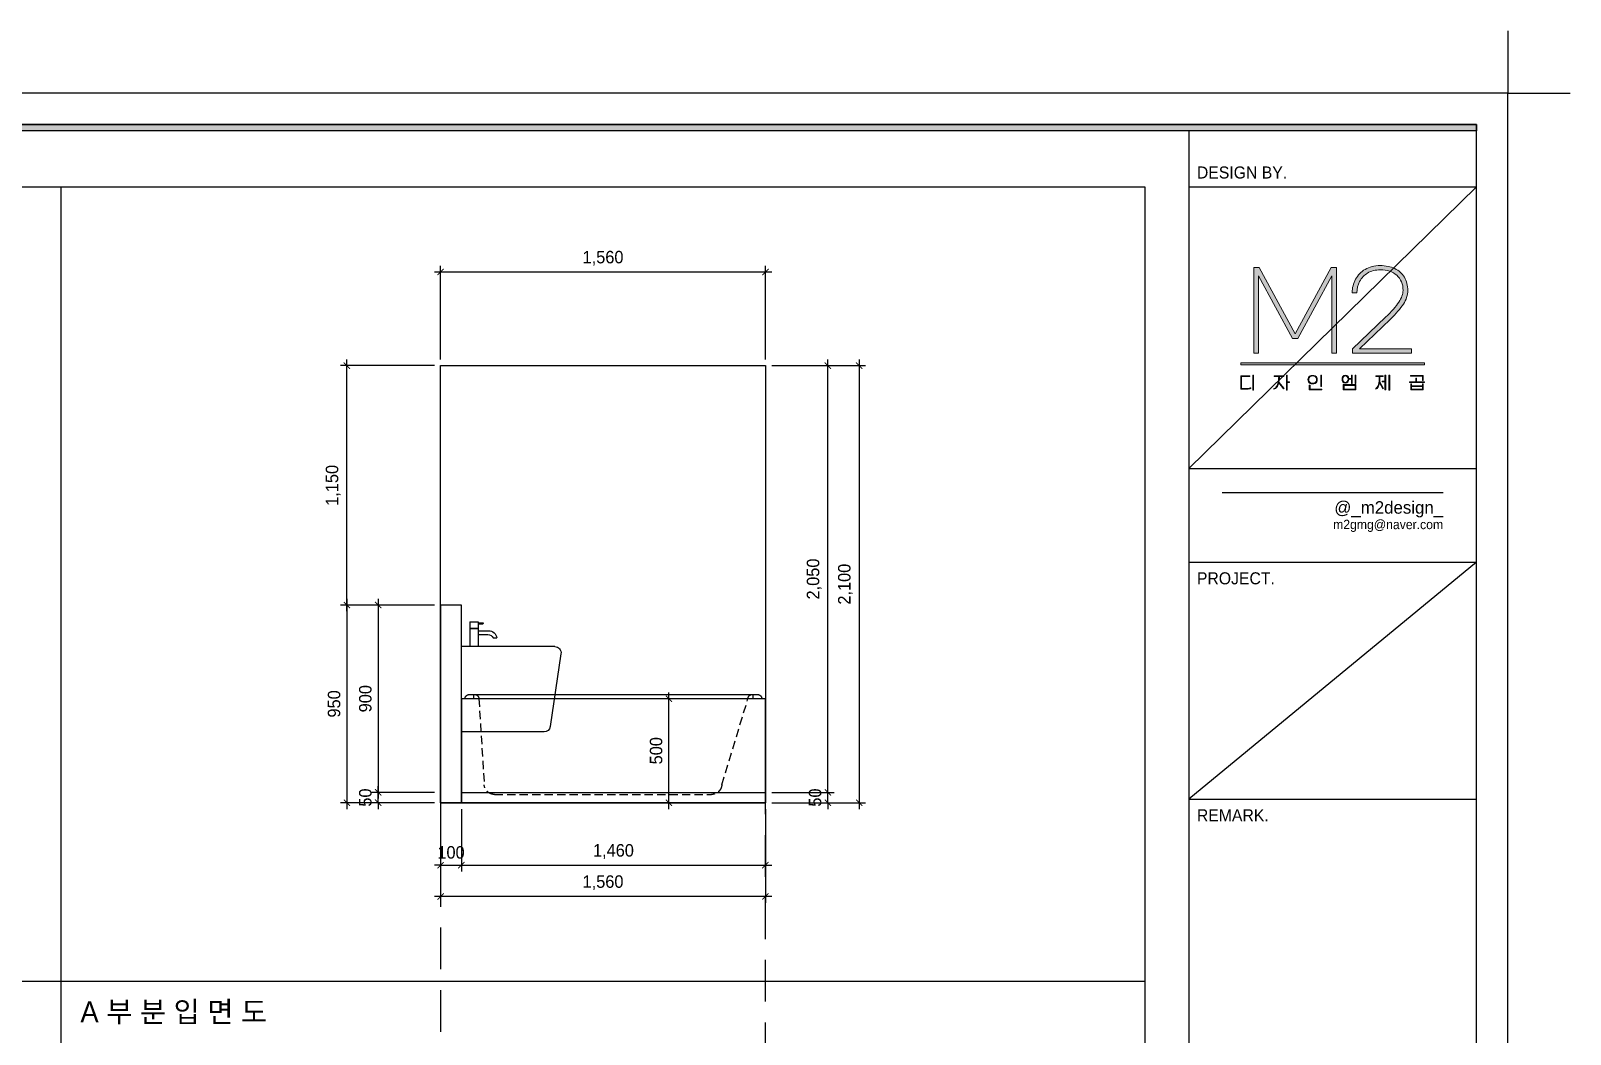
# Model space of a CAD drawing. Header units: inches. Extents: x 69359 to 144970, y -4972 to 56514.
# Drawn here: x 137577 to 144970, y 32870 to 37691 of the extents above; entities that cross this region are included whole.
import ezdxf
from ezdxf.enums import TextEntityAlignment as Align

# ---------------------------------------------------------------- set-up
doc = ezdxf.new("R2010")
doc.units = ezdxf.units.IN
doc.header["$LTSCALE"] = 50
doc.header["$MEASUREMENT"] = 0
doc.linetypes.add('DH-HID2', pattern=[1.2, 0.8, -0.4])
for name, color, linetype in [('0-ELC TEXT', 7, 'Continuous'), ('02-WAL', 2, 'Continuous'), ('03-WAL NEW', 3, 'Continuous'), ('07-DIM WAL', 5, 'Continuous'), ('_U+B808_U+C774_U+C5B4 2', 7, 'Continuous'), ('CO-BATH', 6, 'Continuous'), ('F-SYM', 7, 'Continuous'), ('FORM(YOURNAME)-1', 1, 'Continuous'), ('FORM(YOURNAME)-11', 1, 'Continuous'), ('FU', 4, 'Continuous'), ('I-ACCESSOR', 6, 'Continuous')]:
    doc.layers.add(name, color=color, linetype=linetype)
doc.styles.add('HY 울릉도 L', font='')
doc.styles.add('YOURNAME', font='HY울릉도M.TTF')
doc.styles.add('코레일둥고', font='Korail_Round_Gothic_Medium.ttf')
doc.styles.get('HY 울릉도 L').set_extended_font_data('HY울릉도L')
doc.dimstyles.new('30', dxfattribs={"dimscale": 30, "dimtxt": 2, "dimasz": 1, "dimexe": 1, "dimexo": 1, "dimgap": 1, "dimtad": 1, "dimdec": 0, "dimrnd": 0.05, "dimdsep": 46, "dimlunit": 6, "dimtxsty": 'HY 울릉도 L', "dimblk": 'ARCHTICK', "dimcen": 2.5, "dimdle": 1, "dimclrd": 133, "dimclre": 133, "dimclrt": 30, "dimadec": 0, "dimazin": 0, "dimtfac": 1, "dimtdec": 0, "dimtix": 1, "dimtmove": 2, "dimatfit": 3, "dimldrblk": 'ARCHTICK', "dimfxl": 1, "dimlwd": -1, "dimlwe": -1, "dimarcsym": 0})

# ---------------------------------------------------------------- blocks, each defined once
blk = doc.blocks.new('block 34')
at = {"layer": '_U+B808_U+C774_U+C5B4 2'}
h = blk.add_hatch(color=35, dxfattribs=at)
h.dxf.hatch_style = 2
edge = h.paths.add_edge_path()
edge.add_spline(control_points=[(704.68, -105.78), (705.57, -106.21), (706.25, -106.83), (706.73, -107.63), (707.21, -108.43), (707.45, -109.38), (707.45, -110.46), (707.45, -111.43), (707.14, -112.39), (706.53, -113.34), (705.92, -114.29), (704.98, -115.38), (703.7, -116.62), (703.7, -116.62), (697.12, -122.91), (697.12, -122.91), (697.12, -122.91), (708.26, -122.91), (708.26, -122.91), (708.26, -122.91), (708.26, -123.82), (708.26, -123.82), (708.26, -123.82), (695.66, -123.82), (695.66, -123.82), (695.66, -123.82), (695.66, -122.91), (695.66, -122.91), (695.66, -122.91), (702.73, -116.15), (702.73, -116.15), (703.99, -114.93), (704.93, -113.86), (705.54, -112.95), (706.15, -112.03), (706.45, -111.2), (706.45, -110.46), (706.45, -109.07), (706.01, -107.98), (705.12, -107.2), (704.23, -106.42), (703.05, -106.03), (701.57, -106.03), (700.53, -106.03), (699.64, -106.26), (698.89, -106.71), (698.15, -107.15), (697.57, -107.75), (697.18, -108.5), (696.79, -109.25), (696.59, -110.06), (696.59, -110.94), (696.59, -110.94), (695.59, -110.94), (695.59, -110.94), (695.59, -109.89), (695.83, -108.93), (696.3, -108.05), (696.77, -107.17), (697.46, -106.46), (698.36, -105.93), (699.26, -105.4), (700.33, -105.13), (701.57, -105.13), (702.76, -105.13), (703.79, -105.35), (704.68, -105.78)], knot_values=[0, 0, 0, 0, 1, 1, 1, 2, 2, 2, 3, 3, 3, 4, 4, 4, 5, 5, 5, 6, 6, 6, 7, 7, 7, 8, 8, 8, 9, 9, 9, 10, 10, 10, 11, 11, 11, 12, 12, 12, 13, 13, 13, 14, 14, 14, 15, 15, 15, 16, 16, 16, 17, 17, 17, 18, 18, 18, 19, 19, 19, 20, 20, 20, 21, 21, 21, 22, 22, 22, 22], degree=3, periodic=0)
h = blk.add_hatch(color=35, dxfattribs=at)
h.dxf.hatch_style = 2
h.paths.add_polyline_path([(674.6, -105.53), (675.73, -105.53), (683.42, -119.69), (691.1, -105.53), (692.22, -105.53), (692.22, -123.82), (691.22, -123.82), (691.22, -107.31), (683.97, -120.67), (682.84, -120.67), (675.59, -107.31), (675.59, -123.82), (674.6, -123.82)])
at = {"layer": '_U+B808_U+C774_U+C5B4 2', "lineweight": 0}
blk.add_lwpolyline([(674.6, -105.53), (675.73, -105.53), (683.42, -119.69), (691.1, -105.53), (692.22, -105.53), (692.22, -123.82), (691.22, -123.82), (691.22, -107.31), (683.97, -120.67), (682.84, -120.67), (675.59, -107.31), (675.59, -123.82), (674.6, -123.82), (674.6, -105.53)], dxfattribs=at)
blk.add_open_spline([(704.68, -105.78), (705.57, -106.21), (706.25, -106.83), (706.73, -107.63), (707.21, -108.43), (707.45, -109.38), (707.45, -110.46), (707.45, -111.43), (707.14, -112.39), (706.53, -113.34), (705.92, -114.29), (704.98, -115.38), (703.7, -116.62), (703.7, -116.62), (697.12, -122.91), (697.12, -122.91), (697.12, -122.91), (708.26, -122.91), (708.26, -122.91), (708.26, -122.91), (708.26, -123.82), (708.26, -123.82), (708.26, -123.82), (695.66, -123.82), (695.66, -123.82), (695.66, -123.82), (695.66, -122.91), (695.66, -122.91), (695.66, -122.91), (702.73, -116.15), (702.73, -116.15), (703.99, -114.93), (704.93, -113.86), (705.54, -112.95), (706.15, -112.03), (706.45, -111.2), (706.45, -110.46), (706.45, -109.07), (706.01, -107.98), (705.12, -107.2), (704.23, -106.42), (703.05, -106.03), (701.57, -106.03), (700.53, -106.03), (699.64, -106.26), (698.89, -106.71), (698.15, -107.15), (697.57, -107.75), (697.18, -108.5), (696.79, -109.25), (696.59, -110.06), (696.59, -110.94), (696.59, -110.94), (695.59, -110.94), (695.59, -110.94), (695.59, -109.89), (695.83, -108.93), (696.3, -108.05), (696.77, -107.17), (697.46, -106.46), (698.36, -105.93), (699.26, -105.4), (700.33, -105.13), (701.57, -105.13), (702.76, -105.13), (703.79, -105.35), (704.68, -105.78)], degree=3, knots=[0, 0, 0, 0, 1, 1, 1, 2, 2, 2, 3, 3, 3, 4, 4, 4, 5, 5, 5, 6, 6, 6, 7, 7, 7, 8, 8, 8, 9, 9, 9, 10, 10, 10, 11, 11, 11, 12, 12, 12, 13, 13, 13, 14, 14, 14, 15, 15, 15, 16, 16, 16, 17, 17, 17, 18, 18, 18, 19, 19, 19, 20, 20, 20, 21, 21, 21, 22, 22, 22, 22], dxfattribs=at)
blk = doc.blocks.new('block 35')
at = {"layer": '_U+B808_U+C774_U+C5B4 2'}
h = blk.add_hatch(color=35, dxfattribs=at)
h.dxf.hatch_style = 2
edge = h.paths.add_edge_path()
edge.add_spline(control_points=[(673.72, -128.8), (673.72, -128.8), (672, -128.8), (672, -128.8), (672, -128.8), (672, -131.36), (672, -131.36), (672, -131.36), (673.14, -131.36), (673.14, -131.36), (673.29, -131.36), (673.44, -131.34), (673.6, -131.31), (673.75, -131.28), (673.88, -131.24), (673.98, -131.2), (673.98, -131.2), (673.98, -131.35), (673.98, -131.35), (673.88, -131.4), (673.75, -131.44), (673.6, -131.47), (673.45, -131.49), (673.3, -131.51), (673.14, -131.51), (673.14, -131.51), (671.83, -131.51), (671.83, -131.51), (671.83, -131.51), (671.83, -128.65), (671.83, -128.65), (671.83, -128.65), (673.72, -128.65), (673.72, -128.65), (673.72, -128.65), (673.72, -128.8), (673.72, -128.8)], knot_values=[0, 0, 0, 0, 1, 1, 1, 2, 2, 2, 3, 3, 3, 4, 4, 4, 5, 5, 5, 6, 6, 6, 7, 7, 7, 8, 8, 8, 9, 9, 9, 10, 10, 10, 11, 11, 11, 12, 12, 12, 12], degree=3, periodic=0)
h.paths.add_polyline_path([(674.54, -131.73), (674.38, -131.74), (674.38, -128.5), (674.54, -128.5)])
h = blk.add_hatch(color=35, dxfattribs=at)
h.dxf.hatch_style = 2
edge = h.paths.add_edge_path()
edge.add_spline(control_points=[(679.96, -130.01), (679.96, -130.01), (681.09, -131.37), (681.09, -131.37), (681.09, -131.37), (680.96, -131.47), (680.96, -131.47), (680.96, -131.47), (679.92, -130.19), (679.92, -130.19), (679.82, -130.57), (679.69, -130.87), (679.52, -131.09), (679.35, -131.32), (679.14, -131.46), (678.9, -131.51), (678.9, -131.51), (678.9, -131.36), (678.9, -131.36), (679.11, -131.3), (679.3, -131.16), (679.45, -130.93), (679.6, -130.7), (679.71, -130.39), (679.79, -130.03), (679.86, -129.66), (679.91, -129.25), (679.91, -128.8), (679.91, -128.8), (678.97, -128.8), (678.97, -128.8), (678.97, -128.8), (678.97, -128.65), (678.97, -128.65), (678.97, -128.65), (681, -128.65), (681, -128.65), (681, -128.65), (681, -128.8), (681, -128.8), (681, -128.8), (680.07, -128.8), (680.07, -128.8), (680.06, -129.26), (680.03, -129.66), (679.96, -130.01)], knot_values=[0, 0, 0, 0, 1, 1, 1, 2, 2, 2, 3, 3, 3, 4, 4, 4, 5, 5, 5, 6, 6, 6, 7, 7, 7, 8, 8, 8, 9, 9, 9, 10, 10, 10, 11, 11, 11, 12, 12, 12, 13, 13, 13, 14, 14, 14, 15, 15, 15, 15], degree=3, periodic=0)
h.paths.add_polyline_path([(682.21, -130.06), (681.69, -130.06), (681.69, -131.73), (681.54, -131.73), (681.54, -128.5), (681.69, -128.5), (681.69, -129.92), (682.21, -129.92)])
h = blk.add_hatch(color=35, dxfattribs=at)
h.dxf.hatch_style = 2
edge = h.paths.add_edge_path()
edge.add_spline(control_points=[(687.69, -128.68), (687.84, -128.76), (687.95, -128.87), (688.03, -129.01), (688.11, -129.15), (688.15, -129.3), (688.15, -129.47), (688.15, -129.64), (688.11, -129.8), (688.03, -129.94), (687.95, -130.08), (687.84, -130.19), (687.69, -130.27), (687.54, -130.35), (687.36, -130.39), (687.15, -130.39), (686.95, -130.39), (686.77, -130.35), (686.62, -130.27), (686.47, -130.19), (686.36, -130.08), (686.28, -129.94), (686.2, -129.8), (686.16, -129.64), (686.16, -129.47), (686.16, -129.3), (686.2, -129.15), (686.28, -129.01), (686.36, -128.87), (686.47, -128.76), (686.62, -128.68), (686.77, -128.6), (686.95, -128.56), (687.15, -128.56), (687.36, -128.56), (687.54, -128.6), (687.69, -128.68)], knot_values=[0, 0, 0, 0, 1, 1, 1, 2, 2, 2, 3, 3, 3, 4, 4, 4, 5, 5, 5, 6, 6, 6, 7, 7, 7, 8, 8, 8, 9, 9, 9, 10, 10, 10, 11, 11, 11, 12, 12, 12, 12], degree=3, periodic=0)
edge = h.paths.add_edge_path()
edge.add_spline(control_points=[(686.72, -128.79), (686.59, -128.86), (686.49, -128.95), (686.43, -129.07), (686.36, -129.18), (686.32, -129.32), (686.32, -129.47), (686.32, -129.63), (686.36, -129.76), (686.43, -129.88), (686.49, -130), (686.59, -130.09), (686.72, -130.15), (686.84, -130.22), (686.99, -130.25), (687.15, -130.25), (687.32, -130.25), (687.46, -130.22), (687.59, -130.15), (687.72, -130.09), (687.81, -130), (687.88, -129.88), (687.95, -129.76), (687.98, -129.63), (687.98, -129.47), (687.98, -129.32), (687.95, -129.18), (687.88, -129.07), (687.81, -128.95), (687.72, -128.86), (687.59, -128.79), (687.46, -128.73), (687.32, -128.7), (687.15, -128.7), (686.99, -128.7), (686.84, -128.73), (686.72, -128.79)], knot_values=[0, 0, 0, 0, 1, 1, 1, 2, 2, 2, 3, 3, 3, 4, 4, 4, 5, 5, 5, 6, 6, 6, 7, 7, 7, 8, 8, 8, 9, 9, 9, 10, 10, 10, 11, 11, 11, 12, 12, 12, 12], degree=3, periodic=0)
h.paths.add_polyline_path([(686.6, -131.51), (689.15, -131.51), (689.15, -131.66), (686.44, -131.66), (686.44, -130.66), (686.6, -130.66)])
h.paths.add_polyline_path([(689.03, -130.91), (688.87, -130.91), (688.87, -128.5), (689.03, -128.5)])
h = blk.add_hatch(color=35, dxfattribs=at)
h.dxf.hatch_style = 2
edge = h.paths.add_edge_path()
edge.add_spline(control_points=[(694.67, -130), (694.55, -130.16), (694.37, -130.23), (694.14, -130.23), (693.91, -130.23), (693.73, -130.16), (693.61, -130), (693.48, -129.84), (693.42, -129.64), (693.42, -129.39), (693.42, -129.14), (693.48, -128.94), (693.61, -128.78), (693.73, -128.62), (693.91, -128.54), (694.14, -128.54), (694.35, -128.54), (694.51, -128.61), (694.63, -128.74), (694.75, -128.87), (694.83, -129.04), (694.85, -129.25), (694.85, -129.25), (695.45, -129.25), (695.45, -129.25), (695.45, -129.25), (695.45, -128.52), (695.45, -128.52), (695.45, -128.52), (695.61, -128.52), (695.61, -128.52), (695.61, -128.52), (695.61, -130.29), (695.61, -130.29), (695.61, -130.29), (695.45, -130.29), (695.45, -130.29), (695.45, -130.29), (695.45, -129.4), (695.45, -129.4), (695.45, -129.4), (694.86, -129.4), (694.86, -129.4), (694.85, -129.64), (694.79, -129.85), (694.67, -130)], knot_values=[0, 0, 0, 0, 1, 1, 1, 2, 2, 2, 3, 3, 3, 4, 4, 4, 5, 5, 5, 6, 6, 6, 7, 7, 7, 8, 8, 8, 9, 9, 9, 10, 10, 10, 11, 11, 11, 12, 12, 12, 13, 13, 13, 14, 14, 14, 15, 15, 15, 15], degree=3, periodic=0)
edge = h.paths.add_edge_path()
edge.add_spline(control_points=[(693.73, -129.9), (693.83, -130.03), (693.97, -130.09), (694.14, -130.09), (694.31, -130.09), (694.45, -130.03), (694.55, -129.9), (694.65, -129.78), (694.7, -129.61), (694.7, -129.39), (694.7, -129.17), (694.65, -129), (694.55, -128.87), (694.45, -128.75), (694.31, -128.69), (694.14, -128.69), (693.97, -128.69), (693.83, -128.75), (693.73, -128.87), (693.63, -129), (693.58, -129.17), (693.58, -129.39), (693.58, -129.61), (693.63, -129.78), (693.73, -129.9)], knot_values=[0, 0, 0, 0, 1, 1, 1, 2, 2, 2, 3, 3, 3, 4, 4, 4, 5, 5, 5, 6, 6, 6, 7, 7, 7, 8, 8, 8, 8], degree=3, periodic=0)
h.paths.add_polyline_path([(693.69, -130.55), (696.36, -130.55), (696.36, -131.66), (693.69, -131.66)])
h.paths.add_polyline_path([(693.85, -131.51), (696.2, -131.51), (696.2, -130.7), (693.85, -130.7)])
h.paths.add_polyline_path([(696.36, -128.5), (696.36, -130.32), (696.2, -130.32), (696.2, -128.5)])
h = blk.add_hatch(color=35, dxfattribs=at)
h.dxf.hatch_style = 2
edge = h.paths.add_edge_path()
edge.add_spline(control_points=[(701.46, -129.93), (701.46, -129.93), (702.28, -131.39), (702.28, -131.39), (702.28, -131.39), (702.15, -131.47), (702.15, -131.47), (702.15, -131.47), (701.43, -130.17), (701.43, -130.17), (701.3, -130.94), (701.03, -131.39), (700.63, -131.51), (700.63, -131.51), (700.63, -131.35), (700.63, -131.35), (700.88, -131.26), (701.06, -130.99), (701.18, -130.55), (701.3, -130.1), (701.37, -129.52), (701.37, -128.8), (701.37, -128.8), (700.67, -128.8), (700.67, -128.8), (700.67, -128.8), (700.67, -128.65), (700.67, -128.65), (700.67, -128.65), (702.19, -128.65), (702.19, -128.65), (702.19, -128.65), (702.19, -128.8), (702.19, -128.8), (702.19, -128.8), (701.53, -128.8), (701.53, -128.8), (701.52, -129.25), (701.5, -129.63), (701.46, -129.93)], knot_values=[0, 0, 0, 0, 1, 1, 1, 2, 2, 2, 3, 3, 3, 4, 4, 4, 5, 5, 5, 6, 6, 6, 7, 7, 7, 8, 8, 8, 9, 9, 9, 10, 10, 10, 11, 11, 11, 12, 12, 12, 13, 13, 13, 13], degree=3, periodic=0)
h.paths.add_polyline_path([(702.59, -128.52), (702.75, -128.52), (702.75, -131.68), (702.59, -131.68), (702.59, -129.95), (702, -129.95), (702, -129.8), (702.59, -129.8)])
h.paths.add_polyline_path([(703.61, -128.5), (703.61, -131.73), (703.45, -131.73), (703.45, -128.5)])
h = blk.add_hatch(color=35, dxfattribs=at)
h.dxf.hatch_style = 2
h.paths.add_polyline_path([(711.02, -129.93), (711.02, -130.07), (707.82, -130.07), (707.82, -129.93), (709.16, -129.93), (709.16, -129.2), (709.32, -129.2), (709.32, -129.93)])
h.paths.add_polyline_path([(710.61, -128.72), (708.07, -128.72), (708.07, -128.57), (710.77, -128.57), (710.77, -129.64), (710.61, -129.64)])
h.paths.add_polyline_path([(710.61, -130.36), (710.77, -130.36), (710.77, -131.66), (708.08, -131.66), (708.08, -130.36), (708.24, -130.36), (708.24, -130.83), (710.61, -130.83)])
h.paths.add_polyline_path([(710.61, -131.52), (710.61, -130.97), (708.24, -130.97), (708.24, -131.52)])
at = {"layer": '_U+B808_U+C774_U+C5B4 2', "lineweight": 0}
for points in [[(674.54, -131.73), (674.38, -131.74), (674.38, -128.5), (674.54, -128.5), (674.54, -131.73)], [(682.21, -130.06), (681.69, -130.06), (681.69, -131.73), (681.54, -131.73), (681.54, -128.5), (681.69, -128.5), (681.69, -129.92), (682.21, -129.92), (682.21, -130.06)], [(686.6, -131.51), (689.15, -131.51), (689.15, -131.66), (686.44, -131.66), (686.44, -130.66), (686.6, -130.66), (686.6, -131.51)], [(689.03, -130.91), (688.87, -130.91), (688.87, -128.5), (689.03, -128.5), (689.03, -130.91)], [(693.69, -130.55), (696.36, -130.55), (696.36, -131.66), (693.69, -131.66), (693.69, -130.55)], [(693.85, -131.51), (696.2, -131.51), (696.2, -130.7), (693.85, -130.7), (693.85, -131.51)], [(696.36, -128.5), (696.36, -130.32), (696.2, -130.32), (696.2, -128.5), (696.36, -128.5)], [(702.59, -128.52), (702.75, -128.52), (702.75, -131.68), (702.59, -131.68), (702.59, -129.95), (702, -129.95), (702, -129.8), (702.59, -129.8), (702.59, -128.52)], [(703.61, -128.5), (703.61, -131.73), (703.45, -131.73), (703.45, -128.5), (703.61, -128.5)], [(711.02, -129.93), (711.02, -130.07), (707.82, -130.07), (707.82, -129.93), (709.16, -129.93), (709.16, -129.2), (709.32, -129.2), (709.32, -129.93), (711.02, -129.93)], [(710.61, -128.72), (708.07, -128.72), (708.07, -128.57), (710.77, -128.57), (710.77, -129.64), (710.61, -129.64), (710.61, -128.72)], [(710.61, -130.36), (710.77, -130.36), (710.77, -131.66), (708.08, -131.66), (708.08, -130.36), (708.24, -130.36), (708.24, -130.83), (710.61, -130.83), (710.61, -130.36)], [(710.61, -131.52), (710.61, -130.97), (708.24, -130.97), (708.24, -131.52), (710.61, -131.52)]]:
    blk.add_lwpolyline(points, dxfattribs=at)
for points, knots in [([(673.72, -128.8), (673.72, -128.8), (672, -128.8), (672, -128.8), (672, -128.8), (672, -131.36), (672, -131.36), (672, -131.36), (673.14, -131.36), (673.14, -131.36), (673.29, -131.36), (673.44, -131.34), (673.6, -131.31), (673.75, -131.28), (673.88, -131.24), (673.98, -131.2), (673.98, -131.2), (673.98, -131.35), (673.98, -131.35), (673.88, -131.4), (673.75, -131.44), (673.6, -131.47), (673.45, -131.49), (673.3, -131.51), (673.14, -131.51), (673.14, -131.51), (671.83, -131.51), (671.83, -131.51), (671.83, -131.51), (671.83, -128.65), (671.83, -128.65), (671.83, -128.65), (673.72, -128.65), (673.72, -128.65), (673.72, -128.65), (673.72, -128.8), (673.72, -128.8)], [0, 0, 0, 0, 1, 1, 1, 2, 2, 2, 3, 3, 3, 4, 4, 4, 5, 5, 5, 6, 6, 6, 7, 7, 7, 8, 8, 8, 9, 9, 9, 10, 10, 10, 11, 11, 11, 12, 12, 12, 12]), ([(679.96, -130.01), (679.96, -130.01), (681.09, -131.37), (681.09, -131.37), (681.09, -131.37), (680.96, -131.47), (680.96, -131.47), (680.96, -131.47), (679.92, -130.19), (679.92, -130.19), (679.82, -130.57), (679.69, -130.87), (679.52, -131.09), (679.35, -131.32), (679.14, -131.46), (678.9, -131.51), (678.9, -131.51), (678.9, -131.36), (678.9, -131.36), (679.11, -131.3), (679.3, -131.16), (679.45, -130.93), (679.6, -130.7), (679.71, -130.39), (679.79, -130.03), (679.86, -129.66), (679.91, -129.25), (679.91, -128.8), (679.91, -128.8), (678.97, -128.8), (678.97, -128.8), (678.97, -128.8), (678.97, -128.65), (678.97, -128.65), (678.97, -128.65), (681, -128.65), (681, -128.65), (681, -128.65), (681, -128.8), (681, -128.8), (681, -128.8), (680.07, -128.8), (680.07, -128.8), (680.06, -129.26), (680.03, -129.66), (679.96, -130.01)], [0, 0, 0, 0, 1, 1, 1, 2, 2, 2, 3, 3, 3, 4, 4, 4, 5, 5, 5, 6, 6, 6, 7, 7, 7, 8, 8, 8, 9, 9, 9, 10, 10, 10, 11, 11, 11, 12, 12, 12, 13, 13, 13, 14, 14, 14, 15, 15, 15, 15]), ([(687.69, -128.68), (687.84, -128.76), (687.95, -128.87), (688.03, -129.01), (688.11, -129.15), (688.15, -129.3), (688.15, -129.47), (688.15, -129.64), (688.11, -129.8), (688.03, -129.94), (687.95, -130.08), (687.84, -130.19), (687.69, -130.27), (687.54, -130.35), (687.36, -130.39), (687.15, -130.39), (686.95, -130.39), (686.77, -130.35), (686.62, -130.27), (686.47, -130.19), (686.36, -130.08), (686.28, -129.94), (686.2, -129.8), (686.16, -129.64), (686.16, -129.47), (686.16, -129.3), (686.2, -129.15), (686.28, -129.01), (686.36, -128.87), (686.47, -128.76), (686.62, -128.68), (686.77, -128.6), (686.95, -128.56), (687.15, -128.56), (687.36, -128.56), (687.54, -128.6), (687.69, -128.68)], [0, 0, 0, 0, 1, 1, 1, 2, 2, 2, 3, 3, 3, 4, 4, 4, 5, 5, 5, 6, 6, 6, 7, 7, 7, 8, 8, 8, 9, 9, 9, 10, 10, 10, 11, 11, 11, 12, 12, 12, 12]), ([(686.72, -128.79), (686.59, -128.86), (686.49, -128.95), (686.43, -129.07), (686.36, -129.18), (686.32, -129.32), (686.32, -129.47), (686.32, -129.63), (686.36, -129.76), (686.43, -129.88), (686.49, -130), (686.59, -130.09), (686.72, -130.15), (686.84, -130.22), (686.99, -130.25), (687.15, -130.25), (687.32, -130.25), (687.46, -130.22), (687.59, -130.15), (687.72, -130.09), (687.81, -130), (687.88, -129.88), (687.95, -129.76), (687.98, -129.63), (687.98, -129.47), (687.98, -129.32), (687.95, -129.18), (687.88, -129.07), (687.81, -128.95), (687.72, -128.86), (687.59, -128.79), (687.46, -128.73), (687.32, -128.7), (687.15, -128.7), (686.99, -128.7), (686.84, -128.73), (686.72, -128.79)], [0, 0, 0, 0, 1, 1, 1, 2, 2, 2, 3, 3, 3, 4, 4, 4, 5, 5, 5, 6, 6, 6, 7, 7, 7, 8, 8, 8, 9, 9, 9, 10, 10, 10, 11, 11, 11, 12, 12, 12, 12]), ([(694.67, -130), (694.55, -130.16), (694.37, -130.23), (694.14, -130.23), (693.91, -130.23), (693.73, -130.16), (693.61, -130), (693.48, -129.84), (693.42, -129.64), (693.42, -129.39), (693.42, -129.14), (693.48, -128.94), (693.61, -128.78), (693.73, -128.62), (693.91, -128.54), (694.14, -128.54), (694.35, -128.54), (694.51, -128.61), (694.63, -128.74), (694.75, -128.87), (694.83, -129.04), (694.85, -129.25), (694.85, -129.25), (695.45, -129.25), (695.45, -129.25), (695.45, -129.25), (695.45, -128.52), (695.45, -128.52), (695.45, -128.52), (695.61, -128.52), (695.61, -128.52), (695.61, -128.52), (695.61, -130.29), (695.61, -130.29), (695.61, -130.29), (695.45, -130.29), (695.45, -130.29), (695.45, -130.29), (695.45, -129.4), (695.45, -129.4), (695.45, -129.4), (694.86, -129.4), (694.86, -129.4), (694.85, -129.64), (694.79, -129.85), (694.67, -130)], [0, 0, 0, 0, 1, 1, 1, 2, 2, 2, 3, 3, 3, 4, 4, 4, 5, 5, 5, 6, 6, 6, 7, 7, 7, 8, 8, 8, 9, 9, 9, 10, 10, 10, 11, 11, 11, 12, 12, 12, 13, 13, 13, 14, 14, 14, 15, 15, 15, 15]), ([(693.73, -129.9), (693.83, -130.03), (693.97, -130.09), (694.14, -130.09), (694.31, -130.09), (694.45, -130.03), (694.55, -129.9), (694.65, -129.78), (694.7, -129.61), (694.7, -129.39), (694.7, -129.17), (694.65, -129), (694.55, -128.87), (694.45, -128.75), (694.31, -128.69), (694.14, -128.69), (693.97, -128.69), (693.83, -128.75), (693.73, -128.87), (693.63, -129), (693.58, -129.17), (693.58, -129.39), (693.58, -129.61), (693.63, -129.78), (693.73, -129.9)], [0, 0, 0, 0, 1, 1, 1, 2, 2, 2, 3, 3, 3, 4, 4, 4, 5, 5, 5, 6, 6, 6, 7, 7, 7, 8, 8, 8, 8]), ([(701.46, -129.93), (701.46, -129.93), (702.28, -131.39), (702.28, -131.39), (702.28, -131.39), (702.15, -131.47), (702.15, -131.47), (702.15, -131.47), (701.43, -130.17), (701.43, -130.17), (701.3, -130.94), (701.03, -131.39), (700.63, -131.51), (700.63, -131.51), (700.63, -131.35), (700.63, -131.35), (700.88, -131.26), (701.06, -130.99), (701.18, -130.55), (701.3, -130.1), (701.37, -129.52), (701.37, -128.8), (701.37, -128.8), (700.67, -128.8), (700.67, -128.8), (700.67, -128.8), (700.67, -128.65), (700.67, -128.65), (700.67, -128.65), (702.19, -128.65), (702.19, -128.65), (702.19, -128.65), (702.19, -128.8), (702.19, -128.8), (702.19, -128.8), (701.53, -128.8), (701.53, -128.8), (701.52, -129.25), (701.5, -129.63), (701.46, -129.93)], [0, 0, 0, 0, 1, 1, 1, 2, 2, 2, 3, 3, 3, 4, 4, 4, 5, 5, 5, 6, 6, 6, 7, 7, 7, 8, 8, 8, 9, 9, 9, 10, 10, 10, 11, 11, 11, 12, 12, 12, 13, 13, 13, 13])]:
    blk.add_open_spline(points, degree=3, knots=knots, dxfattribs=at)
blk = doc.blocks.new('block 33')
at = {"layer": '_U+B808_U+C774_U+C5B4 2'}
for name in ['block 34', 'block 35']:
    blk.add_blockref(name, (0, 0), dxfattribs=at)
blk = doc.blocks.new('block 32')
at = {"layer": '_U+B808_U+C774_U+C5B4 2'}
h = blk.add_hatch(color=35, dxfattribs=at)
h.dxf.hatch_style = 2
h.paths.add_polyline_path([(711.02, -126.32), (671.83, -126.32), (671.83, -125.91), (711.02, -125.91)])
at = {"layer": '_U+B808_U+C774_U+C5B4 2', "lineweight": 0}
blk.add_lwpolyline([(711.02, -126.32), (671.83, -126.32), (671.83, -125.91), (711.02, -125.91), (711.02, -126.32)], dxfattribs=at)
at = {"layer": '_U+B808_U+C774_U+C5B4 2'}
blk.add_blockref('block 33', (0, 0), dxfattribs=at)
blk = doc.blocks.new('FORM-ELEVATION')
at = {"layer": 'FORM(YOURNAME)-11'}
h = blk.add_hatch(color=256, dxfattribs=at)
h.dxf.hatch_style = 1
h.paths.add_polyline_path([(-10309, 35708), (71691, 35708), (71691, 35508), (-10309, 35508)])
h.paths.add_polyline_path([(-10309, -21492), (71691, -21492), (71691, -21692), (-10309, -21692)])
at = {"layer": 'Defpoints', "color": 158}
for p, q in [((62481, 35508), (62481, -21492)), ((62481, 33708), (71691, 33708)), ((62481, 24686), (71691, 33708)), ((62481, 24686), (71691, 24686)), ((71691, 21686), (62481, 14097))]:
    blk.add_line(p, q, dxfattribs=at)
at = {"layer": 'Defpoints', "color": 1}
blk.add_lwpolyline([(72691, 38708), (72691, 36708), (74691, 36708)], dxfattribs=at)
at = {"layer": 'Defpoints', "color": 158}
for points in [[(-10309, -21692), (71691, -21692), (71691, 35708), (-10309, 35708)], [(-8309, 33708), (61071, 33708), (61071, -19692), (-8309, -19692)]]:
    blk.add_lwpolyline(points, close=True, dxfattribs=at)
at = {"layer": 'FORM(YOURNAME)-11', "color": 251}
blk.add_line((63550, 23916), (70622, 23916), dxfattribs=at)
at = {"layer": 'FORM(YOURNAME)-11', "color": 14}
for p, q in [((62481, 21686), (71691, 21686)), ((62481, 14097), (71691, 14097))]:
    blk.add_line(p, q, dxfattribs=at)
at = {"layer": 'FORM(YOURNAME)-11', "color": 250}
blk.add_lwpolyline([(-11309, -22692), (72691, -22692), (72691, 36708), (-11309, 36708)], close=True, dxfattribs=at)
at = {"layer": 'FORM(YOURNAME)-11'}
blk.add_lwpolyline([(-10309, 35708), (71691, 35708), (71691, 35508), (-10309, 35508)], close=True, dxfattribs=at)
at = {"layer": '_U+B808_U+C774_U+C5B4 2', "xscale": 150, "yscale": 150, "zscale": 150}
blk.add_blockref('block 32', (-36628, 46957), dxfattribs=at)
at = {"layer": 'FORM(YOURNAME)-11', "color": 14, "style": 'YOURNAME'}
for s, p in [('DESIGN BY.', (62739, 34170)), ('PROJECT.', (62739, 21172)), ('REMARK.', (62739, 13582))]:
    blk.add_text(s, height=386.1, dxfattribs=at).set_placement(p, align=Align.MIDDLE_LEFT)
for s, height, width, p in [('@_m2design_', 400, 1.03, (70622, 23242)), ('m2gmg@naver.com', 300, 0.995, (70622, 22747))]:
    blk.add_text(s, height=height, dxfattribs=dict(at, width=width)).set_placement(p, align=Align.RIGHT)
at = {"layer": 'FORM(YOURNAME)-11', "color": 3, "style": 'YOURNAME'}
for tag, height, p in [('1', 450, (71041, -1219)), ('2', 450, (71041, -1863)), ('3', 450, (71041, -3150)), ('4', 450, (71041, -5081)), ('5', 515, (71041, -7398)), ('6', 515, (71041, -9650)), ('7', 515, (71041, -11903)), ('8', 515, (71041, -14155)), ('9', 515, (71041, -16408)), ('10', 515, (66791, -18596)), ('11', 515, (71041, -18660)), ('12', 515, (66791, -20848)), ('13', 515, (71041, -20848))]:
    blk.add_attdef(tag, text='', height=height, dxfattribs=at).set_placement(p, align=Align.MIDDLE_RIGHT)
blk = doc.blocks.new('A$C581A38BE')
at = {"layer": 'I-ACCESSOR'}
for p, q in [((378.3, 973), (378.3, 972)), ((403.3, 975), (380.3, 975)), ((403.3, 970), (380.3, 970)), ((443.3, 979), (403.3, 979)), ((403.3, 979), (403.3, 949.5)), ((443.3, 979), (443.3, 949.5)), ((330.8, 902), (312.7, 902)), ((403.3, 936.5), (352.3, 936.5)), ((403.3, 918.5), (355.7, 918.5)), ((443.3, 949.5), (403.3, 949.5)), ((443.3, 946.5), (403.3, 946.5)), ((403.3, 946.5), (403.3, 859)), ((405.3, 949.5), (405.3, 946.5)), ((441.3, 949.5), (441.3, 946.5)), ((443.3, 946.5), (443.3, 859)), ((5, 825.7), (56.2, 475.7)), ((34.7, 860), (483, 860)), ((483, 450), (483, 860)), ((85.9, 450), (483, 450))]:
    blk.add_line(p, q, dxfattribs=at)
for centre, radius, start, end in [((380.3, 973), 2, 90, 180), ((380.3, 972), 2, 180, 270), ((352.3, 896.5), 40, 90, 172.02485), ((355.7, 891.5), 27, 90, 157), ((34.7, 830), 30, 90, 188.32565), ((85.9, 480), 30, 188.32565, 270)]:
    blk.add_arc(centre, radius, start, end, dxfattribs=at)
blk = doc.blocks.new('B-603F')
at = {"layer": 'CO-BATH', "color": 251, "linetype": 'DH-HID2'}
blk.add_lwpolyline([(-17.5, 500), (-17.5, 500, 0.414214), (-37.5, 520), (-63.8, 520, 0.396237), (-83.8, 501.2), (-109.4, 86.9, -0.396237), (-159.3, 40), (-1200.7, 40, -0.396237), (-1250.6, 86.9), (-1376.2, 501.2, 0.396237), (-1396.2, 520), (-1422.5, 520, 0.414214), (-1442.5, 500)], format="xyb", dxfattribs=at)
at = {"layer": 'CO-BATH'}
for points in [[(-1400, 500), (-60, 500), (-60, 520), (-1400, 520)], [(-1460, 500), (0, 500), (0, 0), (-1460, 0)]]:
    blk.add_lwpolyline(points, close=True, dxfattribs=at)
blk = doc.blocks.new('_ArchTick')
at = {"color": 0, "linetype": 'ByBlock', "const_width": 0.15}
blk.add_lwpolyline([(-0.5, -0.5), (0.5, 0.5)], dxfattribs=at)
blk = doc.blocks.new('*D256')
at = {"layer": '07-DIM WAL', "color": 133, "transparency": 16777216}
for p, q in [((139515, 36531.8), (141135, 36531.8)), ((139545, 36111.8), (139545, 36561.8)), ((141105, 36111.8), (141105, 36561.8))]:
    blk.add_line(p, q, dxfattribs=at)
at = {"layer": 'Defpoints', "color": 0, "transparency": 16777216}
for p in [(141105, 36531.8), (139545, 36081.8), (141105, 36081.8)]:
    blk.add_point(p, dxfattribs=at)
at = {"layer": '07-DIM WAL', "color": 133, "transparency": 16777216, "xscale": 30, "yscale": 30, "zscale": 30, "rotation": 180}
blk.add_blockref('_ArchTick', (139545, 36531.8), dxfattribs=at)
at = {"layer": '07-DIM WAL', "color": 133, "transparency": 16777216, "xscale": 30, "yscale": 30, "zscale": 30}
blk.add_blockref('_ArchTick', (141105, 36531.8), dxfattribs=at)
at = {"layer": '07-DIM WAL', "color": 30, "transparency": 16777216, "insert": (140325, 36597.7), "char_height": 60, "attachment_point": 5, "style": 'HY 울릉도 L'}
blk.add_mtext('1,560', dxfattribs=at)
blk = doc.blocks.new('*D257')
at = {"layer": '07-DIM WAL', "color": 133, "transparency": 16777216}
for p, q in [((141135, 36081.8), (141585, 36081.8)), ((141555, 36111.8), (141555, 33951.8)), ((141135, 33981.8), (141585, 33981.8))]:
    blk.add_line(p, q, dxfattribs=at)
at = {"layer": 'Defpoints', "color": 0, "transparency": 16777216}
for p in [(141105, 36081.8), (141105, 33981.8), (141555, 33981.8)]:
    blk.add_point(p, dxfattribs=at)
at = {"layer": '07-DIM WAL', "color": 133, "transparency": 16777216, "xscale": 30, "yscale": 30, "zscale": 30}
for p, rotation in [((141555, 36081.8), 90), ((141555, 33981.8), 270)]:
    blk.add_blockref('_ArchTick', p, dxfattribs=dict(at, rotation=rotation))
at = {"layer": '07-DIM WAL', "color": 30, "transparency": 16777216, "insert": (141489.1, 35031.8), "char_height": 60, "attachment_point": 5, "rotation": 90, "style": 'HY 울릉도 L'}
blk.add_mtext('2,100', dxfattribs=at)
blk = doc.blocks.new('*D258')
at = {"layer": '07-DIM WAL', "color": 133, "transparency": 16777216}
for p, q in [((141135, 34031.8), (141435, 34031.8)), ((141405, 34031.8), (141405, 34061.8)), ((141405, 33981.8), (141405, 34031.8)), ((141135, 33981.8), (141435, 33981.8)), ((141405, 33981.8), (141405, 33951.8))]:
    blk.add_line(p, q, dxfattribs=at)
at = {"layer": 'Defpoints', "color": 0, "transparency": 16777216}
for p in [(141105, 34031.8), (141405, 34031.8), (141105, 33981.8)]:
    blk.add_point(p, dxfattribs=at)
at = {"layer": '07-DIM WAL', "color": 133, "transparency": 16777216, "xscale": 30, "yscale": 30, "zscale": 30}
for p, rotation in [((141405, 34031.8), 270), ((141405, 33981.8), 90)]:
    blk.add_blockref('_ArchTick', p, dxfattribs=dict(at, rotation=rotation))
at = {"layer": '07-DIM WAL', "color": 30, "transparency": 16777216, "insert": (141343.7, 34006.8), "char_height": 60, "attachment_point": 5, "rotation": 90, "style": 'HY 울릉도 L'}
blk.add_mtext('50', dxfattribs=at)
blk = doc.blocks.new('*D259')
at = {"layer": '07-DIM WAL', "color": 133, "transparency": 16777216}
for p, q in [((141135, 36081.8), (141435, 36081.8)), ((141405, 34001.8), (141405, 36111.8)), ((141135, 34031.8), (141435, 34031.8))]:
    blk.add_line(p, q, dxfattribs=at)
at = {"layer": 'Defpoints', "color": 0, "transparency": 16777216}
for p in [(141105, 36081.8), (141405, 36081.8), (141105, 34031.8)]:
    blk.add_point(p, dxfattribs=at)
at = {"layer": '07-DIM WAL', "color": 133, "transparency": 16777216, "xscale": 30, "yscale": 30, "zscale": 30}
for p, rotation in [((141405, 36081.8), 90), ((141405, 34031.8), 270)]:
    blk.add_blockref('_ArchTick', p, dxfattribs=dict(at, rotation=rotation))
at = {"layer": '07-DIM WAL', "color": 30, "transparency": 16777216, "insert": (141339.1, 35056.8), "char_height": 60, "attachment_point": 5, "rotation": 90, "style": 'HY 울릉도 L'}
blk.add_mtext('2,050', dxfattribs=at)
blk = doc.blocks.new('*D260')
at = {"layer": '07-DIM WAL', "color": 133, "transparency": 16777216}
for p, q in [((140641.5, 33951.8), (140641.5, 34511.8)), ((140671.5, 34481.8), (140671.5, 34481.8)), ((140671.5, 33981.8), (140671.5, 33981.8))]:
    blk.add_line(p, q, dxfattribs=at)
at = {"layer": 'Defpoints', "color": 0, "transparency": 16777216}
for p in [(140641.5, 34481.8), (140641.5, 34481.8), (140641.5, 33981.8)]:
    blk.add_point(p, dxfattribs=at)
at = {"layer": '07-DIM WAL', "color": 133, "transparency": 16777216, "xscale": 30, "yscale": 30, "zscale": 30}
for p, rotation in [((140641.5, 34481.8), 90), ((140641.5, 33981.8), 270)]:
    blk.add_blockref('_ArchTick', p, dxfattribs=dict(at, rotation=rotation))
at = {"layer": '07-DIM WAL', "color": 30, "transparency": 16777216, "insert": (140580.2, 34231.8), "char_height": 60, "attachment_point": 5, "rotation": 90, "style": 'HY 울릉도 L'}
blk.add_mtext('500', dxfattribs=at)
blk = doc.blocks.new('*D261')
at = {"layer": '07-DIM WAL', "color": 133, "transparency": 16777216}
for p, q in [((139515, 34931.8), (139065, 34931.8)), ((139095, 34961.8), (139095, 33951.8)), ((139515, 33981.8), (139065, 33981.8))]:
    blk.add_line(p, q, dxfattribs=at)
at = {"layer": 'Defpoints', "color": 0, "transparency": 16777216}
for p in [(139545, 34931.8), (139095, 33981.8), (139545, 33981.8)]:
    blk.add_point(p, dxfattribs=at)
at = {"layer": '07-DIM WAL', "color": 133, "transparency": 16777216, "xscale": 30, "yscale": 30, "zscale": 30}
for p, rotation in [((139095, 34931.8), 90), ((139095, 33981.8), 270)]:
    blk.add_blockref('_ArchTick', p, dxfattribs=dict(at, rotation=rotation))
at = {"layer": '07-DIM WAL', "color": 30, "transparency": 16777216, "insert": (139033.7, 34456.8), "char_height": 60, "attachment_point": 5, "rotation": 90, "style": 'HY 울릉도 L'}
blk.add_mtext('950', dxfattribs=at)
blk = doc.blocks.new('*D262')
at = {"layer": '07-DIM WAL', "color": 133, "transparency": 16777216}
for p, q in [((139515, 36081.8), (139065, 36081.8)), ((139095, 34901.8), (139095, 36111.8)), ((139515, 34931.8), (139065, 34931.8))]:
    blk.add_line(p, q, dxfattribs=at)
at = {"layer": 'Defpoints', "color": 0, "transparency": 16777216}
for p in [(139095, 36081.8), (139545, 36081.8), (139545, 34931.8)]:
    blk.add_point(p, dxfattribs=at)
at = {"layer": '07-DIM WAL', "color": 133, "transparency": 16777216, "xscale": 30, "yscale": 30, "zscale": 30}
for p, rotation in [((139095, 36081.8), 90), ((139095, 34931.8), 270)]:
    blk.add_blockref('_ArchTick', p, dxfattribs=dict(at, rotation=rotation))
at = {"layer": '07-DIM WAL', "color": 30, "transparency": 16777216, "insert": (139029.1, 35506.8), "char_height": 60, "attachment_point": 5, "rotation": 90, "style": 'HY 울릉도 L'}
blk.add_mtext('1,150', dxfattribs=at)
blk = doc.blocks.new('*D263')
at = {"layer": '07-DIM WAL', "color": 133, "transparency": 16777216}
for p, q in [((139515, 34031.8), (139215, 34031.8)), ((139245, 34031.8), (139245, 34061.8)), ((139245, 33981.8), (139245, 34031.8)), ((139515, 33981.8), (139215, 33981.8)), ((139245, 33981.8), (139245, 33951.8))]:
    blk.add_line(p, q, dxfattribs=at)
at = {"layer": 'Defpoints', "color": 0, "transparency": 16777216}
for p in [(139245, 34031.8), (139545, 34031.8), (139545, 33981.8)]:
    blk.add_point(p, dxfattribs=at)
at = {"layer": '07-DIM WAL', "color": 133, "transparency": 16777216, "xscale": 30, "yscale": 30, "zscale": 30}
for p, rotation in [((139245, 34031.8), 270), ((139245, 33981.8), 90)]:
    blk.add_blockref('_ArchTick', p, dxfattribs=dict(at, rotation=rotation))
at = {"layer": '07-DIM WAL', "color": 30, "transparency": 16777216, "insert": (139183.7, 34006.8), "char_height": 60, "attachment_point": 5, "rotation": 90, "style": 'HY 울릉도 L'}
blk.add_mtext('50', dxfattribs=at)
blk = doc.blocks.new('*D264')
at = {"layer": '07-DIM WAL', "color": 133, "transparency": 16777216}
for p, q in [((139515, 34931.8), (139215, 34931.8)), ((139245, 34961.8), (139245, 34001.8)), ((139515, 34031.8), (139215, 34031.8))]:
    blk.add_line(p, q, dxfattribs=at)
at = {"layer": 'Defpoints', "color": 0, "transparency": 16777216}
for p in [(139545, 34931.8), (139245, 34031.8), (139545, 34031.8)]:
    blk.add_point(p, dxfattribs=at)
at = {"layer": '07-DIM WAL', "color": 133, "transparency": 16777216, "xscale": 30, "yscale": 30, "zscale": 30}
for p, rotation in [((139245, 34931.8), 90), ((139245, 34031.8), 270)]:
    blk.add_blockref('_ArchTick', p, dxfattribs=dict(at, rotation=rotation))
at = {"layer": '07-DIM WAL', "color": 30, "transparency": 16777216, "insert": (139183.7, 34481.8), "char_height": 60, "attachment_point": 5, "rotation": 90, "style": 'HY 울릉도 L'}
blk.add_mtext('900', dxfattribs=at)
blk = doc.blocks.new('*D265')
at = {"layer": '07-DIM WAL', "color": 133, "transparency": 16777216}
for p, q in [((139545, 33951.8), (139545, 33651.8)), ((139645, 33951.8), (139645, 33651.8)), ((139545, 33681.8), (139515, 33681.8)), ((139545, 33681.8), (139645, 33681.8)), ((139645, 33681.8), (139675, 33681.8))]:
    blk.add_line(p, q, dxfattribs=at)
at = {"layer": 'Defpoints', "color": 0, "transparency": 16777216}
for p in [(139545, 33981.8), (139645, 33981.8), (139645, 33681.8)]:
    blk.add_point(p, dxfattribs=at)
at = {"layer": '07-DIM WAL', "color": 133, "transparency": 16777216, "xscale": 30, "yscale": 30, "zscale": 30}
blk.add_blockref('_ArchTick', (139545, 33681.8), dxfattribs=at)
at = {"layer": '07-DIM WAL', "color": 133, "transparency": 16777216, "xscale": 30, "yscale": 30, "zscale": 30, "rotation": 180}
blk.add_blockref('_ArchTick', (139645, 33681.8), dxfattribs=at)
at = {"layer": '07-DIM WAL', "color": 30, "transparency": 16777216, "insert": (139595, 33743), "char_height": 60, "attachment_point": 5, "style": 'HY 울릉도 L'}
blk.add_mtext('100', dxfattribs=at)
blk = doc.blocks.new('*D266')
at = {"layer": '07-DIM WAL', "color": 133, "transparency": 16777216}
for p, q in [((139645, 33951.8), (139645, 33651.8)), ((141105, 33951.8), (141105, 33651.8)), ((139615, 33681.8), (141135, 33681.8))]:
    blk.add_line(p, q, dxfattribs=at)
at = {"layer": 'Defpoints', "color": 0, "transparency": 16777216}
for p in [(139645, 33981.8), (141105, 33981.8), (141105, 33681.8)]:
    blk.add_point(p, dxfattribs=at)
at = {"layer": '07-DIM WAL', "color": 133, "transparency": 16777216, "xscale": 30, "yscale": 30, "zscale": 30, "rotation": 180}
blk.add_blockref('_ArchTick', (139645, 33681.8), dxfattribs=at)
at = {"layer": '07-DIM WAL', "color": 133, "transparency": 16777216, "xscale": 30, "yscale": 30, "zscale": 30}
blk.add_blockref('_ArchTick', (141105, 33681.8), dxfattribs=at)
at = {"layer": '07-DIM WAL', "color": 30, "transparency": 16777216, "insert": (140375, 33747.7), "char_height": 60, "attachment_point": 5, "style": 'HY 울릉도 L'}
blk.add_mtext('1,460', dxfattribs=at)
blk = doc.blocks.new('*D267')
at = {"layer": '07-DIM WAL', "color": 133, "transparency": 16777216}
for p, q in [((139545, 33951.8), (139545, 33501.8)), ((141105, 33951.8), (141105, 33501.8)), ((141135, 33531.8), (139515, 33531.8))]:
    blk.add_line(p, q, dxfattribs=at)
at = {"layer": 'Defpoints', "color": 0, "transparency": 16777216}
for p in [(139545, 33981.8), (141105, 33981.8), (139545, 33531.8)]:
    blk.add_point(p, dxfattribs=at)
at = {"layer": '07-DIM WAL', "color": 133, "transparency": 16777216, "xscale": 30, "yscale": 30, "zscale": 30, "rotation": 180}
blk.add_blockref('_ArchTick', (139545, 33531.8), dxfattribs=at)
at = {"layer": '07-DIM WAL', "color": 133, "transparency": 16777216, "xscale": 30, "yscale": 30, "zscale": 30}
blk.add_blockref('_ArchTick', (141105, 33531.8), dxfattribs=at)
at = {"layer": '07-DIM WAL', "color": 30, "transparency": 16777216, "insert": (140325, 33597.7), "char_height": 60, "attachment_point": 5, "style": 'HY 울릉도 L'}
blk.add_mtext('1,560', dxfattribs=at)

msp = doc.modelspace()

# ---------------------------------------------------------------- linework, layer by layer
at = {"layer": '02-WAL'}
msp.add_lwpolyline([(139545, 36081.8), (141105, 36081.8), (141105, 33981.8), (139545, 33981.8)], close=True, dxfattribs=at)
at = {"layer": '03-WAL NEW'}
msp.add_line((139645, 34031.8), (141105, 34031.8), dxfattribs=at)
msp.add_lwpolyline([(139645, 33981.8), (139645, 34931.8), (139545, 34931.8), (139545, 33981.8), (139645, 33981.8)], dxfattribs=at)
at = {"layer": 'CO-BATH', "color": 251, "linetype": 'DH-HID2', "ltscale": 5}
for p, q in [((139545, 33981.8), (139545, 32126.8)), ((141105, 32126.8), (141105, 33981.8))]:
    msp.add_line(p, q, dxfattribs=at)
at = {"layer": 'F-SYM'}
for p, q in [((137723.3, 28930.5), (137723.3, 36940.5)), ((142926.8, 33123), (132519.8, 33123))]:
    msp.add_line(p, q, dxfattribs=at)

# ---------------------------------------------------------------- block references
at = {"layer": 'CO-BATH', "xscale": -1}
msp.add_blockref('B-603F', (139645, 33981.8), dxfattribs=at)
at = {"layer": 'FORM(YOURNAME)-1', "xscale": 0.15, "yscale": 0.15, "zscale": 0.15}
msp.add_blockref('FORM-ELEVATION', (133766.1, 31884.3), dxfattribs=at)
at = {"layer": 'FU', "xscale": -1}
msp.add_blockref('A$C581A38BE', (140128, 33871.8), dxfattribs=at)

# ---------------------------------------------------------------- texts
at = {"layer": '0-ELC TEXT', "style": '코레일둥고'}
msp.add_text('A 부 분 입 면 도', height=100, dxfattribs=at).set_placement((137815.5, 32927.4))

# ---------------------------------------------------------------- dimensions: what is measured, and where the dimension line sits
at = {"layer": '07-DIM WAL'}
for base, p1, p2, picture, middle in [((141105, 36531.8), (139545, 36081.8), (141105, 36081.8), '*D256', (140325, 36597.7)), ((139645, 33681.8), (139545, 33981.8), (139645, 33981.8), '*D265', (139595, 33743)), ((139545, 33531.8), (141105, 33981.8), (139545, 33981.8), '*D267', (140325, 33597.7)), ((141105, 33681.8), (139645, 33981.8), (141105, 33981.8), '*D266', (140375, 33747.7))]:
    dim = msp.add_linear_dim(base=base, p1=p1, p2=p2, dimstyle='30', override={"dimfxl": 1.25, "dimarcsym": 2}, dxfattribs=at)
    dim.commit()
    dim.dimension.update_dxf_attribs({"geometry": picture, "text_midpoint": middle})
for base, p1, p2, picture, middle in [((139095, 36081.8), (139545, 34931.8), (139545, 36081.8), '*D262', (139029.1, 35506.8)), ((141555, 33981.8), (141105, 36081.8), (141105, 33981.8), '*D257', (141489.1, 35031.8)), ((141405, 36081.8), (141105, 34031.8), (141105, 36081.8), '*D259', (141339.1, 35056.8)), ((139095, 33981.8), (139545, 34931.8), (139545, 33981.8), '*D261', (139033.7, 34456.8)), ((139245, 34031.8), (139545, 34931.8), (139545, 34031.8), '*D264', (139183.7, 34481.8)), ((140641.5, 34481.8), (140641.5, 33981.8), (140641.5, 34481.8), '*D260', (140580.2, 34231.8)), ((139245, 34031.8), (139545, 33981.8), (139545, 34031.8), '*D263', (139183.7, 34006.8)), ((141405, 34031.8), (141105, 33981.8), (141105, 34031.8), '*D258', (141343.7, 34006.8))]:
    dim = msp.add_linear_dim(base=base, p1=p1, p2=p2, angle=90, dimstyle='30', override={"dimfxl": 1.25, "dimarcsym": 2}, dxfattribs=at)
    dim.commit()
    dim.dimension.update_dxf_attribs({"geometry": picture, "text_midpoint": middle})

doc.saveas('drawing.dxf')
